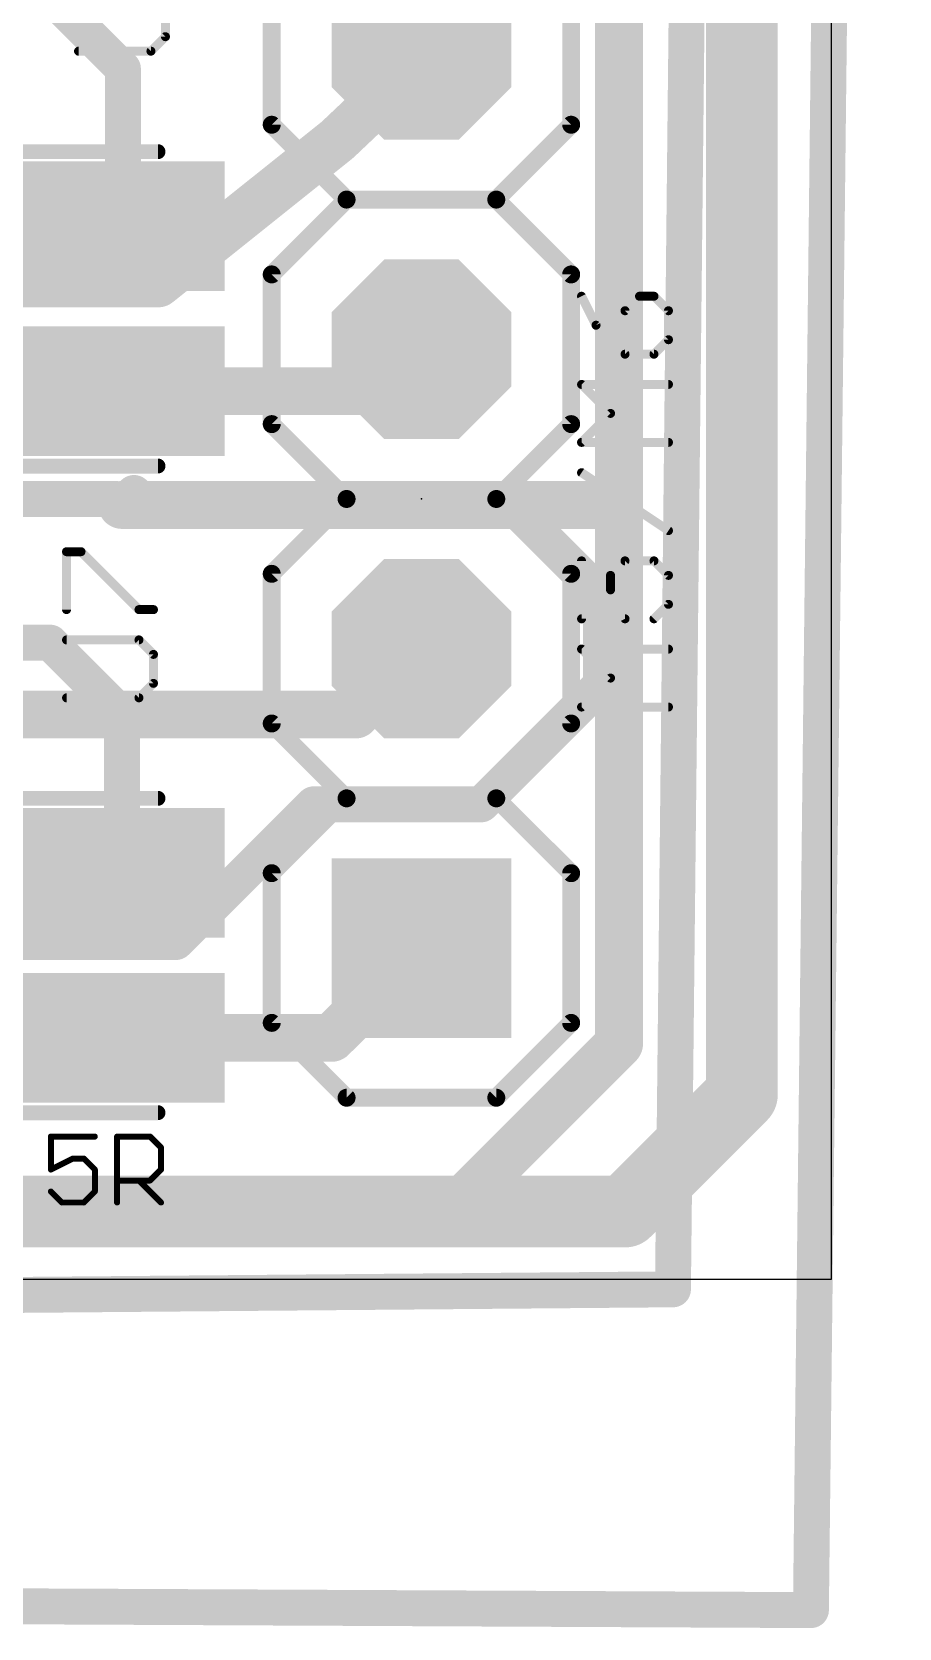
# Model space of a CAD drawing. Extents: x -1.6 to 81.6, y -2 to 51.3.
# Drawn here: x 74.22 to 81.57, y -1.96 to 11.58 of the extents above; entities that cross this region are included whole.
import ezdxf

# ---------------------------------------------------------------- set-up
doc = ezdxf.new("R2010")
doc.units = 0
for name, color, linetype in [('1', 22, 'CONTINUOUS'), ('16', 175, 'CONTINUOUS'), ('17', 82, 'CONTINUOUS'), ('20', 7, 'CONTINUOUS'), ('21', 253, 'CONTINUOUS'), ('23', 7, 'CONTINUOUS'), ('25', 253, 'CONTINUOUS')]:
    doc.layers.add(name, color=color, linetype=linetype)

# ---------------------------------------------------------------- blocks, each defined once
blk = doc.blocks.new('SQUAREP')
blk.add_solid([(-0.5, -0.5), (0.5, -0.5), (-0.5, 0.5), (0.5, 0.5)])
blk = doc.blocks.new('OCTAGONP')
at = {"const_width": 0.5}
blk.add_lwpolyline([(-0.25, -0.1036), (-0.25, 0.1036), (-0.1036, 0.25), (0.1036, 0.25), (0.25, 0.1036), (0.25, -0.1036), (0.1036, -0.25), (-0.1036, -0.25), (-0.25, -0.1036), (-0.25, 0.1036)], dxfattribs=at)
blk = doc.blocks.new('RECT')
blk.add_solid([(-0.5, -0.5), (0.5, -0.5), (-0.5, 0.5), (0.5, 0.5)])

msp = doc.modelspace()

# ---------------------------------------------------------------- linework, layer by layer
at = {"layer": '1'}
for points, const_width in [([(79.1972, 7.6708), (79.1972, 12.7)], 0.4064), ([(74.3712, 11.8872), (74.9884, 11.27)], 0.3048), ([(74.9884, 11.27), (74.9884, 9.9339)], 0.3048), ([(77.1652, 8.5344), (77.5208, 8.89)], 0.4064), ([(74.9884, 8.5344), (77.1652, 8.5344)], 0.4064), ([(79.0956, 7.5692), (79.1972, 7.6708)], 0.4064), ([(79.1972, 2.9972), (79.1972, 7.6708)], 0.4064), ([(72.4408, 7.62), (74.93, 7.62)], 0.3048), ([(74.93, 7.62), (74.9808, 7.5692)], 0.3048), ([(74.9808, 7.5692), (79.0956, 7.5692)], 0.4064), ([(73.7972, 6.4008), (74.3712, 6.4008)], 0.3048), ([(74.3712, 6.4008), (74.9808, 5.7912)], 0.3048), ([(74.9808, 5.7912), (74.9808, 4.4552)], 0.3048), ([(74.9808, 4.4552), (74.9884, 4.4475)], 0.3048), ([(76.7588, 3.048), (77.5208, 3.81)], 0.4064), ([(74.9884, 3.048), (76.7588, 3.048)], 0.4064), ([(77.7748, 1.5748), (79.1972, 2.9972)], 0.4064), ([(70.4088, 1.5748), (77.7748, 1.5748)], 0.4064)]:
    msp.add_lwpolyline(points, dxfattribs=dict(at, const_width=const_width))
for points, const_width in [([(75.0646, 11.27, 1), (74.9122, 11.27)], 0.1524), ([(74.9345, 11.2161, 1), (75.0423, 11.3239)], 0.1524), ([(74.9122, 9.9339, 1), (75.0646, 9.9339)], 0.1524), ([(77.5926, 8.8182, 1), (77.449, 8.9618)], 0.2032), ([(74.9884, 8.636, 1), (74.9884, 8.4328)], 0.2032), ([(77.0934, 8.6062, 1), (77.237, 8.4626)], 0.2032), ([(77.1652, 8.4328, 1), (77.1652, 8.636)], 0.2032), ([(79.2988, 7.6708, 1), (79.0956, 7.6708)], 0.2032), ([(79.269, 7.599, 1), (79.1254, 7.7426)], 0.2032), ([(74.9839, 7.6739, 1), (74.8761, 7.5661)], 0.1524), ([(74.9808, 7.6708, 1), (74.9808, 7.4676)], 0.2032), ([(74.93, 7.5438, 1), (74.93, 7.6962)], 0.1524), ([(79.0238, 7.641, 1), (79.1674, 7.4974)], 0.2032), ([(79.0956, 7.6708, 1), (79.2988, 7.6708)], 0.2032), ([(79.0956, 7.4676, 1), (79.0956, 7.6708)], 0.2032), ([(74.9269, 7.5153, 1), (75.0347, 7.6231)], 0.1524), ([(74.4251, 6.4547, 1), (74.3173, 6.3469)], 0.1524), ([(74.3712, 6.3246, 1), (74.3712, 6.477)], 0.1524), ([(75.057, 5.7912, 1), (74.9046, 5.7912)], 0.1524), ([(74.9269, 5.7373, 1), (75.0347, 5.8451)], 0.1524), ([(75.0347, 4.509, 1), (74.9269, 4.4013)], 0.1524), ([(74.9046, 4.4552, 1), (75.057, 4.4552)], 0.1524), ([(74.9345, 4.3937, 1), (75.0423, 4.5014)], 0.1524), ([(77.5926, 3.7382, 1), (77.449, 3.8818)], 0.2032), ([(74.9884, 3.1496, 1), (74.9884, 2.9464)], 0.2032), ([(76.7588, 2.9464, 1), (76.7588, 3.1496)], 0.2032), ([(76.687, 3.1198, 1), (76.8306, 2.9762)], 0.2032), ([(79.269, 2.9254, 1), (79.1254, 3.069)], 0.2032), ([(79.0956, 2.9972, 1), (79.2988, 2.9972)], 0.2032), ([(77.7748, 1.4732, 1), (77.7748, 1.6764)], 0.2032), ([(77.703, 1.6466, 1), (77.8466, 1.503)], 0.2032)]:
    msp.add_lwpolyline(points, format="xyb", dxfattribs=dict(at, const_width=const_width))
at = {"layer": '16'}
for points, const_width in [([(81.4201, 50.446), (80.8248, -1.8072)], 0.3048), ([(80.2386, 43.2054), (80.2386, 3.2766)], 0.6096), ([(79.9084, 24.638), (79.6544, 0.9144)], 0.3048), ([(77.4522, 11.3614), (77.5208, 11.43)], 0.4064), ([(77.4522, 11.2776), (77.4522, 11.3614)], 0.4064), ([(76.8096, 10.668), (77.4522, 11.2776)], 0.4064), ([(75.2856, 9.4488), (76.8096, 10.668)], 0.4064), ([(75.2856, 9.4488), (71.1708, 9.4488)], 0.4064), ([(75.1332, 7.62), (75.0824, 7.6708)], 0.3048), ([(78.232, 7.62), (75.1332, 7.62)], 0.3048), ([(79.0448, 6.8072), (78.232, 7.62)], 0.3048), ([(79.0448, 6.0452), (79.0448, 6.8072)], 0.3048), ([(76.962, 5.7912), (77.5208, 6.35)], 0.4064), ([(78.0288, 5.0292), (79.0448, 6.0452)], 0.3048), ([(71.7804, 5.7912), (76.2, 5.7912)], 0.4064), ([(76.2, 5.7912), (76.962, 5.7912)], 0.4064), ([(75.438, 3.8608), (76.6064, 5.0292)], 0.3048), ([(76.6064, 5.0292), (78.0288, 5.0292)], 0.3048), ([(70.2056, 3.8608), (75.438, 3.8608)], 0.3048), ([(80.2386, 3.2766), (80.2386, 2.5654)], 0.6096), ([(80.2386, 2.5654), (79.248, 1.5748)], 0.6096), ([(70.7136, 1.5748), (77.8764, 1.5748)], 0.6096), ([(77.8764, 1.5748), (79.248, 1.5748)], 0.6096), ([(79.6544, 0.9144), (67.7672, 0.8128)], 0.3048), ([(80.8248, -1.8072), (-1.405, -1.4133)], 0.3048)]:
    msp.add_lwpolyline(points, dxfattribs=dict(at, const_width=const_width))
for points, const_width in [([(77.5538, 11.3614, 1), (77.3506, 11.3614)], 0.2032), ([(77.3804, 11.4332, 1), (77.524, 11.2896)], 0.2032), ([(77.5926, 11.3582, 1), (77.449, 11.5018)], 0.2032), ([(77.3506, 11.2776, 1), (77.5538, 11.2776)], 0.2032), ([(77.5221, 11.2039, 1), (77.3823, 11.3513)], 0.2032), ([(76.7397, 10.7417, 1), (76.8795, 10.5943)], 0.2032), ([(76.8731, 10.5887, 1), (76.7461, 10.7473)], 0.2032), ([(75.2221, 9.5281, 1), (75.3491, 9.3695)], 0.2032), ([(75.2856, 9.3472, 1), (75.2856, 9.5504)], 0.2032), ([(75.1363, 7.7247, 1), (75.0285, 7.6169)], 0.1524), ([(75.1332, 7.6962, 1), (75.1332, 7.5438)], 0.1524), ([(75.0793, 7.5661, 1), (75.1871, 7.6739)], 0.1524), ([(78.2859, 7.6739, 1), (78.1781, 7.5661)], 0.1524), ([(78.232, 7.5438, 1), (78.232, 7.6962)], 0.1524), ([(79.121, 6.8072, 1), (78.9686, 6.8072)], 0.1524), ([(78.9909, 6.7533, 1), (79.0987, 6.8611)], 0.1524), ([(77.5926, 6.2782, 1), (77.449, 6.4218)], 0.2032), ([(78.9686, 6.0452, 1), (79.121, 6.0452)], 0.1524), ([(79.0987, 5.9913, 1), (78.9909, 6.0991)], 0.1524), ([(76.2, 5.8928, 1), (76.2, 5.6896)], 0.2032), ([(76.2, 5.6896, 1), (76.2, 5.8928)], 0.2032), ([(76.8902, 5.863, 1), (77.0338, 5.7194)], 0.2032), ([(76.962, 5.6896, 1), (76.962, 5.8928)], 0.2032), ([(76.6064, 5.1054, 1), (76.6064, 4.953)], 0.1524), ([(76.6603, 4.9753, 1), (76.5525, 5.0831)], 0.1524), ([(77.9749, 5.0831, 1), (78.0827, 4.9753)], 0.1524), ([(78.0288, 4.953, 1), (78.0288, 5.1054)], 0.1524), ([(75.3841, 3.9147, 1), (75.4919, 3.8069)], 0.1524), ([(75.438, 3.7846, 1), (75.438, 3.937)], 0.1524), ([(80.391, 3.2766, 1), (80.0862, 3.2766)], 0.3048), ([(80.0862, 3.2766, 1), (80.391, 3.2766)], 0.3048), ([(80.3464, 2.4576, 1), (80.1308, 2.6732)], 0.3048), ([(80.0862, 2.5654, 1), (80.391, 2.5654)], 0.3048), ([(77.8764, 1.7272, 1), (77.8764, 1.4224)], 0.3048), ([(77.8764, 1.4224, 1), (77.8764, 1.7272)], 0.3048), ([(79.1402, 1.6826, 1), (79.3558, 1.467)], 0.3048), ([(79.248, 1.4224, 1), (79.248, 1.7272)], 0.3048), ([(79.5782, 0.9152, 1), (79.7306, 0.9136)], 0.1524), ([(79.6551, 0.8382, 1), (79.6537, 0.9906)], 0.1524), ([(80.7486, -1.8063, 1), (80.901, -1.8081)], 0.1524), ([(80.8244, -1.8834, 1), (80.8252, -1.731)], 0.1524)]:
    msp.add_lwpolyline(points, format="xyb", dxfattribs=dict(at, const_width=const_width))
at = {"layer": '20'}
for p, q in [((81, 1), (81, 51)), ((0, 1), (81, 1))]:
    msp.add_line(p, q, dxfattribs=at)
at = {"layer": '21'}
for points, const_width in [([(76.2508, 10.795), (76.2508, 12.065)], 0.1524), ([(78.7908, 12.065), (78.7908, 10.795)], 0.1524), ([(76.2508, 10.795), (76.8858, 10.16)], 0.1524), ([(78.1558, 10.16), (78.7908, 10.795)], 0.1524), ([(72.2376, 10.5664), (75.2856, 10.5664)], 0.127), ([(76.2508, 9.525), (76.8858, 10.16)], 0.1524), ([(76.8858, 10.16), (78.1558, 10.16)], 0.1524), ([(78.1558, 10.16), (78.7908, 9.525)], 0.1524), ([(76.2508, 8.255), (76.2508, 9.525)], 0.1524), ([(78.7908, 9.525), (78.7908, 8.255)], 0.1524), ([(76.8858, 7.62), (76.2508, 8.255)], 0.1524), ([(78.7908, 8.255), (78.1558, 7.62)], 0.1524), ([(75.2856, 7.8994), (72.2376, 7.8994)], 0.127), ([(76.2508, 6.985), (76.8858, 7.62)], 0.1524), ([(76.8858, 7.62), (78.1558, 7.62)], 0.1524), ([(78.1558, 7.62), (78.7908, 6.985)], 0.1524), ([(76.2508, 5.715), (76.2508, 6.985)], 0.1524), ([(78.7908, 6.985), (78.7908, 5.715)], 0.1524), ([(76.8858, 5.08), (76.2508, 5.715)], 0.1524), ([(78.7908, 5.715), (78.1558, 5.08)], 0.1524), ([(76.2508, 4.445), (76.8858, 5.08)], 0.1524), ([(76.8858, 5.08), (78.1558, 5.08)], 0.1524), ([(78.1558, 5.08), (78.7908, 4.445)], 0.1524), ([(72.2376, 5.08), (75.2856, 5.08)], 0.127), ([(76.2508, 3.175), (76.2508, 4.445)], 0.1524), ([(78.7908, 4.445), (78.7908, 3.175)], 0.1524), ([(76.2508, 3.175), (76.8858, 2.54)], 0.1524), ([(78.1558, 2.54), (78.7908, 3.175)], 0.1524), ([(76.8858, 2.54), (78.1558, 2.54)], 0.1524), ([(75.2856, 2.413), (72.2376, 2.413)], 0.127), ([(74.7503, 2.2103), (74.3775, 2.2103)], 0.0508), ([(74.3775, 2.2103), (74.3775, 1.9306)], 0.0508), ([(74.9388, 1.651), (74.9388, 2.2103)], 0.0508), ([(74.9388, 2.2103), (75.2184, 2.2103)], 0.0508), ([(75.2184, 2.2103), (75.3116, 2.1171)], 0.0508), ([(74.3775, 1.9306), (74.5639, 2.0238)], 0.0508), ([(74.5639, 2.0238), (74.6571, 2.0238)], 0.0508), ([(74.6571, 2.0238), (74.7503, 1.9306)], 0.0508), ([(75.3116, 2.1171), (75.3116, 1.9306)], 0.0508), ([(74.7503, 1.9306), (74.7503, 1.7442)], 0.0508), ([(75.3116, 1.9306), (75.2184, 1.8374)], 0.0508), ([(74.4707, 1.651), (74.3775, 1.7442)], 0.0508), ([(74.7503, 1.7442), (74.6571, 1.651)], 0.0508), ([(75.2184, 1.8374), (74.9388, 1.8374)], 0.0508), ([(75.1252, 1.8374), (75.3116, 1.651)], 0.0508), ([(74.6571, 1.651), (74.4707, 1.651)], 0.0508)]:
    msp.add_lwpolyline(points, dxfattribs=dict(at, const_width=const_width))
for points, const_width in [([(76.2777, 10.8219, 1), (76.2239, 10.7681)], 0.0762), ([(78.8177, 10.7681, 1), (78.7639, 10.8219)], 0.0762), ([(76.2127, 10.795, 1), (76.2889, 10.795)], 0.0762), ([(78.7527, 10.795, 1), (78.8289, 10.795)], 0.0762), ([(75.2856, 10.5346, 1), (75.2856, 10.5982)], 0.0635), ([(76.8858, 10.1981, 1), (76.8858, 10.1219)], 0.0762), ([(76.9127, 10.1331, 1), (76.8589, 10.1869)], 0.0762), ([(76.8589, 10.1331, 1), (76.9127, 10.1869)], 0.0762), ([(78.1827, 10.1869, 1), (78.1289, 10.1331)], 0.0762), ([(78.1289, 10.1869, 1), (78.1827, 10.1331)], 0.0762), ([(78.1558, 10.1219, 1), (78.1558, 10.1981)], 0.0762), ([(76.2889, 9.525, 1), (76.2127, 9.525)], 0.0762), ([(76.2239, 9.5519, 1), (76.2777, 9.4981)], 0.0762), ([(78.8289, 9.525, 1), (78.7527, 9.525)], 0.0762), ([(78.7639, 9.4981, 1), (78.8177, 9.5519)], 0.0762), ([(76.2127, 8.255, 1), (76.2889, 8.255)], 0.0762), ([(76.2777, 8.2819, 1), (76.2239, 8.2281)], 0.0762), ([(78.7527, 8.255, 1), (78.8289, 8.255)], 0.0762), ([(78.8177, 8.2281, 1), (78.7639, 8.2819)], 0.0762), ([(75.2856, 7.8677, 1), (75.2856, 7.9311)], 0.0635), ([(76.8858, 7.6581, 1), (76.8858, 7.5819)], 0.0762), ([(76.9127, 7.5931, 1), (76.8589, 7.6469)], 0.0762), ([(76.8589, 7.5931, 1), (76.9127, 7.6469)], 0.0762), ([(78.1827, 7.6469, 1), (78.1289, 7.5931)], 0.0762), ([(78.1289, 7.6469, 1), (78.1827, 7.5931)], 0.0762), ([(78.1558, 7.5819, 1), (78.1558, 7.6581)], 0.0762), ([(76.2889, 6.985, 1), (76.2127, 6.985)], 0.0762), ([(76.2239, 7.0119, 1), (76.2777, 6.9581)], 0.0762), ([(78.8289, 6.985, 1), (78.7527, 6.985)], 0.0762), ([(78.7639, 6.9581, 1), (78.8177, 7.0119)], 0.0762), ([(76.2127, 5.715, 1), (76.2889, 5.715)], 0.0762), ([(76.2777, 5.7419, 1), (76.2239, 5.6881)], 0.0762), ([(78.7527, 5.715, 1), (78.8289, 5.715)], 0.0762), ([(78.8177, 5.6881, 1), (78.7639, 5.7419)], 0.0762), ([(76.8858, 5.1181, 1), (76.8858, 5.0419)], 0.0762), ([(76.9127, 5.0531, 1), (76.8589, 5.1069)], 0.0762), ([(78.1827, 5.1069, 1), (78.1289, 5.0531)], 0.0762), ([(78.1558, 5.0419, 1), (78.1558, 5.1181)], 0.0762), ([(75.2856, 5.0483, 1), (75.2856, 5.1117)], 0.0635), ([(76.8589, 5.0531, 1), (76.9127, 5.1069)], 0.0762), ([(78.1289, 5.1069, 1), (78.1827, 5.0531)], 0.0762), ([(76.2889, 4.445, 1), (76.2127, 4.445)], 0.0762), ([(76.2239, 4.4719, 1), (76.2777, 4.4181)], 0.0762), ([(78.8289, 4.445, 1), (78.7527, 4.445)], 0.0762), ([(78.7639, 4.4181, 1), (78.8177, 4.4719)], 0.0762), ([(76.2777, 3.2019, 1), (76.2239, 3.1481)], 0.0762), ([(78.8177, 3.1481, 1), (78.7639, 3.2019)], 0.0762), ([(76.2127, 3.175, 1), (76.2889, 3.175)], 0.0762), ([(78.7527, 3.175, 1), (78.8289, 3.175)], 0.0762), ([(76.8858, 2.5781, 1), (76.8858, 2.5019)], 0.0762), ([(76.8589, 2.5131, 1), (76.9127, 2.5669)], 0.0762), ([(78.1289, 2.5669, 1), (78.1827, 2.5131)], 0.0762), ([(78.1558, 2.5019, 1), (78.1558, 2.5781)], 0.0762), ([(75.2856, 2.3813, 1), (75.2856, 2.4448)], 0.0635), ([(74.3775, 2.223, 1), (74.3775, 2.1976)], 0.0254), ([(74.3902, 2.2103, 1), (74.3648, 2.2103)], 0.0254), ([(74.7503, 2.1976, 1), (74.7503, 2.223)], 0.0254), ([(74.9515, 2.2103, 1), (74.9261, 2.2103)], 0.0254), ([(74.9388, 2.223, 1), (74.9388, 2.1976)], 0.0254), ([(75.2274, 2.2193, 1), (75.2094, 2.2013)], 0.0254), ([(75.2184, 2.1976, 1), (75.2184, 2.223)], 0.0254), ([(74.5639, 2.0366, 1), (74.5639, 2.0111)], 0.0254), ([(74.5696, 2.0125, 1), (74.5582, 2.0352)], 0.0254), ([(74.6661, 2.0328, 1), (74.6481, 2.0149)], 0.0254), ([(74.6571, 2.0111, 1), (74.6571, 2.0366)], 0.0254), ([(75.3243, 2.1171, 1), (75.2989, 2.1171)], 0.0254), ([(75.3027, 2.1081, 1), (75.3206, 2.126)], 0.0254), ([(74.3718, 1.942, 1), (74.3832, 1.9193)], 0.0254), ([(74.3648, 1.9306, 1), (74.3902, 1.9306)], 0.0254), ([(74.763, 1.9306, 1), (74.7376, 1.9306)], 0.0254), ([(74.7413, 1.9217, 1), (74.7593, 1.9396)], 0.0254), ([(75.2989, 1.9306, 1), (75.3243, 1.9306)], 0.0254), ([(75.3206, 1.9217, 1), (75.3027, 1.9396)], 0.0254), ([(74.3865, 1.7532, 1), (74.3685, 1.7352)], 0.0254), ([(74.7593, 1.7352, 1), (74.7413, 1.7532)], 0.0254), ([(74.9388, 1.8501, 1), (74.9388, 1.8247)], 0.0254), ([(75.1342, 1.8464, 1), (75.1162, 1.8284)], 0.0254), ([(75.2094, 1.8464, 1), (75.2274, 1.8284)], 0.0254), ([(75.2184, 1.8247, 1), (75.2184, 1.8501)], 0.0254), ([(74.4707, 1.6637, 1), (74.4707, 1.6383)], 0.0254), ([(74.4617, 1.642, 1), (74.4797, 1.66)], 0.0254), ([(74.6481, 1.66, 1), (74.6661, 1.642)], 0.0254), ([(74.6571, 1.6383, 1), (74.6571, 1.6637)], 0.0254), ([(74.7376, 1.7442, 1), (74.763, 1.7442)], 0.0254), ([(74.9261, 1.651, 1), (74.9515, 1.651)], 0.0254), ([(75.3027, 1.642, 1), (75.3206, 1.66)], 0.0254)]:
    msp.add_lwpolyline(points, format="xyb", dxfattribs=dict(at, const_width=const_width))
at = {"layer": '23'}
msp.add_point((77.5208, 7.62), dxfattribs=at)
at = {"layer": '25', "const_width": 0.0762}
for points in [[(75.3491, 11.5419), (75.3491, 11.7877)], [(75.2262, 11.4191), (75.3491, 11.5419)], [(74.6119, 11.4191), (75.2262, 11.4191)], [(78.8791, 9.3398), (79.0019, 9.0941)], [(79.3706, 9.3398), (79.2477, 9.217)], [(79.4934, 9.3398), (79.3706, 9.3398)], [(79.6163, 9.217), (79.4934, 9.3398)], [(79.2477, 9.217), (79.2477, 8.8484)], [(79.6163, 8.9712), (79.6163, 9.217)], [(79.0019, 9.0941), (79.2477, 8.8484)], [(79.4934, 8.8484), (79.6163, 8.9712)], [(79.2477, 8.8484), (79.4934, 8.8484)], [(79.1248, 8.3457), (78.8791, 8.5914)], [(78.8791, 8.5914), (79.6163, 8.5914)], [(78.8791, 8.0999), (79.1248, 8.3457)], [(79.6163, 8.0999), (78.8791, 8.0999)], [(79.6163, 7.3515), (78.8791, 7.843)], [(74.5103, 6.6811), (74.5103, 7.1726)], [(74.5103, 7.1726), (74.6331, 7.1726)], [(74.6331, 7.1726), (75.1246, 6.6811)], [(78.8791, 7.0946), (78.8791, 6.6031)], [(79.1248, 6.9717), (79.2477, 7.0946)], [(79.2477, 7.0946), (79.4934, 7.0946)], [(79.4934, 7.0946), (79.6163, 6.9717)], [(79.1248, 6.8489), (79.1248, 6.9717)], [(79.6163, 6.9717), (79.6163, 6.726)], [(79.2477, 6.6031), (79.1248, 6.8489)], [(75.1246, 6.6811), (75.2475, 6.6811)], [(78.8791, 6.6031), (79.2477, 6.6031)], [(79.6163, 6.726), (79.4934, 6.6031)], [(75.1246, 6.4242), (74.5103, 6.4242)], [(75.2475, 6.3013), (75.1246, 6.4242)], [(79.1248, 6.1004), (78.8791, 6.3462)], [(78.8791, 6.3462), (79.6163, 6.3462)], [(75.2475, 6.0555), (75.2475, 6.3013)], [(78.8791, 5.8547), (79.1248, 6.1004)], [(74.5103, 5.9327), (75.1246, 5.9327)], [(75.1246, 5.9327), (75.2475, 6.0555)], [(79.6163, 5.8547), (78.8791, 5.8547)]]:
    msp.add_lwpolyline(points, dxfattribs=at)
at = {"layer": '25', "const_width": 0.0381}
for points in [[(75.3301, 11.5419, 1), (75.3681, 11.5419)], [(75.3626, 11.5285, 1), (75.3356, 11.5554)], [(74.6119, 11.4381, 1), (74.6119, 11.4)], [(75.2128, 11.4325, 1), (75.2397, 11.4056)], [(75.2262, 11.4, 1), (75.2262, 11.4381)], [(78.8961, 9.3484, 1), (78.862, 9.3313)], [(79.3706, 9.3589, 1), (79.3706, 9.3208)], [(79.384, 9.3264, 1), (79.3571, 9.3533)], [(79.5069, 9.3533, 1), (79.48, 9.3264)], [(79.4934, 9.3208, 1), (79.4934, 9.3589)], [(79.2667, 9.217, 1), (79.2286, 9.217)], [(79.2342, 9.2304, 1), (79.2612, 9.2035)], [(79.6354, 9.217, 1), (79.5973, 9.217)], [(79.6028, 9.2035, 1), (79.6298, 9.2304)], [(79.0154, 9.1076, 1), (78.9885, 9.0806)], [(78.9849, 9.0856, 1), (79.019, 9.1026)], [(79.5973, 8.9712, 1), (79.6354, 8.9712)], [(79.6298, 8.9578, 1), (79.6028, 8.9847)], [(79.2477, 8.8674, 1), (79.2477, 8.8293)], [(79.2286, 8.8484, 1), (79.2667, 8.8484)], [(79.2342, 8.8349, 1), (79.2612, 8.8618)], [(79.48, 8.8618, 1), (79.5069, 8.8349)], [(79.4934, 8.8293, 1), (79.4934, 8.8674)], [(78.8791, 8.6105, 1), (78.8791, 8.5724)], [(78.8925, 8.6049, 1), (78.8656, 8.578)], [(79.6163, 8.5724, 1), (79.6163, 8.6105)], [(79.1383, 8.3322, 1), (79.1113, 8.3592)], [(79.1113, 8.3322, 1), (79.1383, 8.3592)], [(78.8791, 8.119, 1), (78.8791, 8.0809)], [(78.8656, 8.1134, 1), (78.8925, 8.0865)], [(79.6163, 8.0809, 1), (79.6163, 8.119)], [(78.8896, 7.8589, 1), (78.8685, 7.8272)], [(79.6057, 7.3357, 1), (79.6269, 7.3674)], [(74.5293, 7.1726, 1), (74.4912, 7.1726)], [(74.5103, 7.1916, 1), (74.5103, 7.1535)], [(74.6466, 7.186, 1), (74.6197, 7.1591)], [(74.6331, 7.1535, 1), (74.6331, 7.1916)], [(78.8981, 7.0946, 1), (78.86, 7.0946)], [(79.2477, 7.1137, 1), (79.2477, 7.0756)], [(79.2612, 7.0811, 1), (79.2342, 7.1081)], [(79.5069, 7.1081, 1), (79.48, 7.0811)], [(79.4934, 7.0756, 1), (79.4934, 7.1137)], [(79.1113, 6.9852, 1), (79.1383, 6.9583)], [(79.1439, 6.9717, 1), (79.1058, 6.9717)], [(79.6354, 6.9717, 1), (79.5973, 6.9717)], [(79.6028, 6.9583, 1), (79.6298, 6.9852)], [(79.1419, 6.8574, 1), (79.1078, 6.8403)], [(79.1058, 6.8489, 1), (79.1439, 6.8489)], [(74.4912, 6.6811, 1), (74.5293, 6.6811)], [(75.1246, 6.7001, 1), (75.1246, 6.662)], [(75.1112, 6.6676, 1), (75.1381, 6.6946)], [(75.2475, 6.662, 1), (75.2475, 6.7001)], [(78.8791, 6.6222, 1), (78.8791, 6.5841)], [(79.2477, 6.5841, 1), (79.2477, 6.6222)], [(79.48, 6.6166, 1), (79.5069, 6.5896)], [(79.5973, 6.726, 1), (79.6354, 6.726)], [(79.6298, 6.7125, 1), (79.6028, 6.7395)], [(78.86, 6.6031, 1), (78.8981, 6.6031)], [(79.2306, 6.5946, 1), (79.2647, 6.6116)], [(74.5103, 6.4432, 1), (74.5103, 6.4051)], [(75.1381, 6.4376, 1), (75.1112, 6.4107)], [(75.1246, 6.4051, 1), (75.1246, 6.4432)], [(78.8925, 6.3597, 1), (78.8656, 6.3327)], [(78.8791, 6.3652, 1), (78.8791, 6.3271)], [(79.6163, 6.3271, 1), (79.6163, 6.3652)], [(75.2665, 6.3013, 1), (75.2285, 6.3013)], [(75.234, 6.2878, 1), (75.261, 6.3148)], [(79.1383, 6.087, 1), (79.1113, 6.1139)], [(79.1113, 6.087, 1), (79.1383, 6.1139)], [(74.5103, 5.9517, 1), (74.5103, 5.9136)], [(75.1112, 5.9461, 1), (75.1381, 5.9192)], [(75.1246, 5.9136, 1), (75.1246, 5.9517)], [(75.2285, 6.0555, 1), (75.2665, 6.0555)], [(75.261, 6.0421, 1), (75.234, 6.069)], [(78.8656, 5.8682, 1), (78.8925, 5.8412)], [(78.8791, 5.8738, 1), (78.8791, 5.8357)], [(79.6163, 5.8357, 1), (79.6163, 5.8738)]]:
    msp.add_lwpolyline(points, format="xyb", dxfattribs=at)

# ---------------------------------------------------------------- block references
at = {"layer": '1', "xscale": 1.7272, "yscale": 1.0998}
for p in [(74.9884, 9.9339), (74.9884, 8.5344), (74.9884, 4.4475), (74.9884, 3.048)]:
    msp.add_blockref('RECT', p, dxfattribs=at)
at = {"layer": '17', "xscale": 1.524, "yscale": 1.524, "rotation": 90}
for name, p in [('OCTAGONP', (77.5208, 11.43)), ('OCTAGONP', (77.5208, 11.43)), ('OCTAGONP', (77.5208, 8.89)), ('OCTAGONP', (77.5208, 8.89)), ('OCTAGONP', (77.5208, 6.35)), ('OCTAGONP', (77.5208, 6.35)), ('SQUAREP', (77.5208, 3.81)), ('SQUAREP', (77.5208, 3.81))]:
    msp.add_blockref(name, p, dxfattribs=at)

doc.saveas('drawing.dxf')
